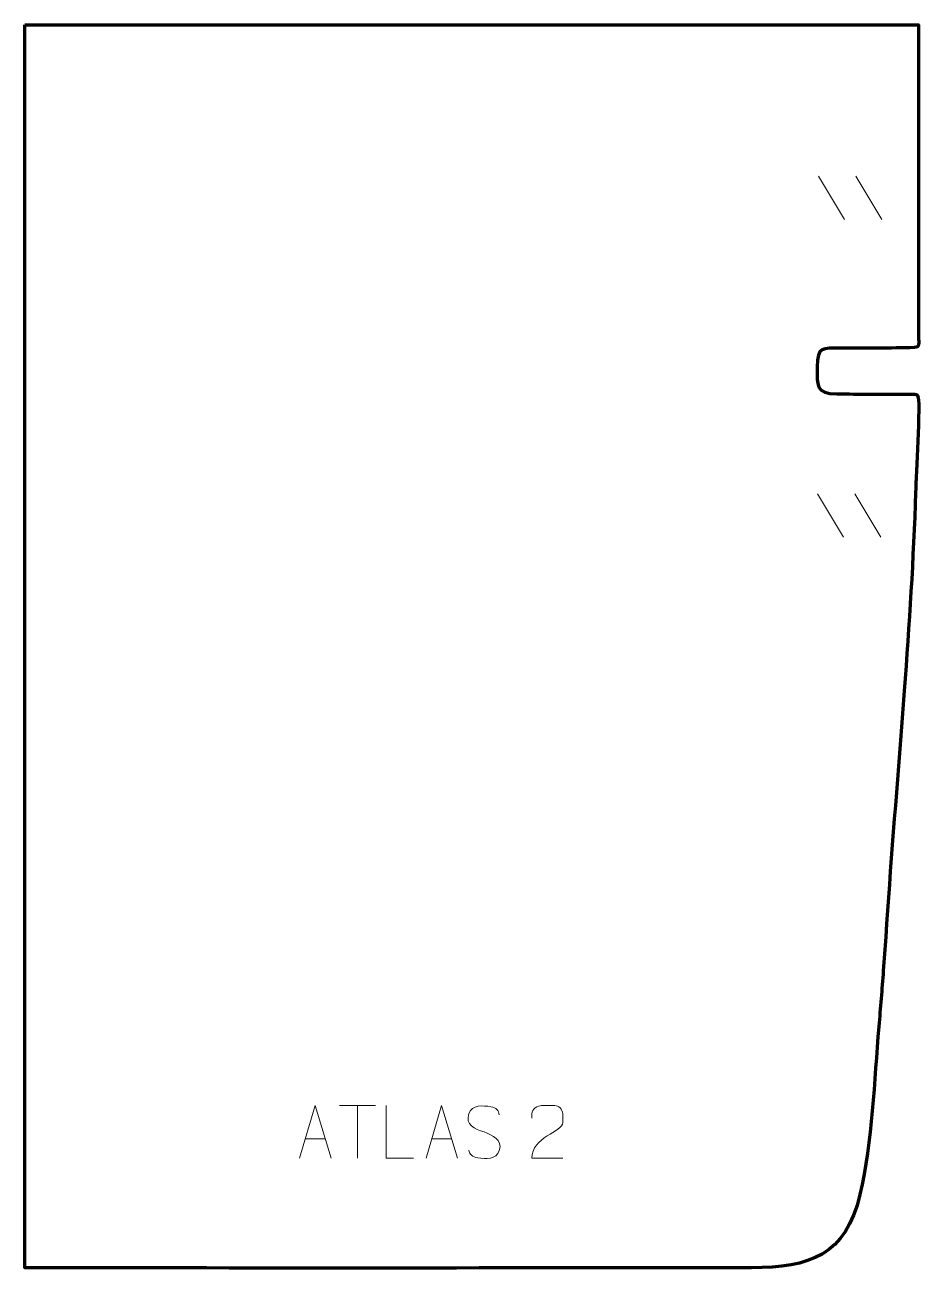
# Model space of a CAD drawing. Header units: millimetres. Extents: x 1804 to 2229, y 257 to 847.
import ezdxf

# ---------------------------------------------------------------- set-up
doc = ezdxf.new("R2010")
doc.units = ezdxf.units.MM
doc.header["$MEASUREMENT"] = 0
doc.layers.add('layer 2', color=7, linetype='Continuous')

msp = doc.modelspace()

# ---------------------------------------------------------------- linework, layer by layer
at = {"layer": 'layer 2', "color": 242, "lineweight": 158}
msp.add_open_spline([(1803.9285, 847.2566), (1803.9285, 847.2566), (1803.9307, 257.3128), (1803.9307, 257.3128), (1803.9307, 257.3128), (1918.8664, 257.2417), (2033.8026, 257.2042), (2148.7343, 257.414), (2148.7343, 257.414), (2176.305, 257.4643), (2193.4286, 263.0772), (2200.1579, 292.1866), (2200.1579, 292.1866), (2206.0106, 317.5051), (2206.9171, 345.928), (2209.1077, 371.9027), (2209.1077, 371.9027), (2209.8575, 380.7129), (2210.5762, 389.5232), (2211.2328, 398.341), (2211.2328, 398.341), (2211.6243, 403.6992), (2211.9998, 409.0581), (2212.3619, 414.4185), (2212.3619, 414.4185), (2214.587, 447.6587), (2217.3129, 480.8639), (2219.8598, 514.0803), (2219.8598, 514.0803), (2220.2954, 519.774), (2220.731, 525.4676), (2221.1659, 531.1612), (2221.1659, 531.1612), (2223.5877, 562.8747), (2225.4825, 593.7142), (2226.5822, 625.5138), (2226.5822, 625.5138), (2226.7246, 629.6336), (2226.8908, 633.7477), (2227.0921, 637.8651), (2227.0921, 637.8651), (2227.5903, 647.6625), (2228.0665, 657.3795), (2228.058, 667.1956), (2228.058, 667.1956), (2228.0268, 673.1266), (2227.4348, 671.8936), (2221.3001, 671.9288), (2221.3001, 671.9288), (2210.5701, 671.9903), (2199.8442, 671.9874), (2189.1144, 672.1386), (2189.1144, 672.1386), (2179.1462, 672.2891), (2179.7661, 676.0088), (2179.886, 684.8944), (2179.886, 684.8944), (2180.0192, 694.7592), (2181.979, 693.7425), (2191.4105, 693.7477), (2191.4105, 693.7477), (2202.933, 693.754), (2214.484, 693.8026), (2226.0023, 694.0933), (2226.0023, 694.0933), (2228.7135, 694.1692), (2227.9638, 696.4046), (2227.9638, 698.9096), (2227.9638, 698.9096), (2227.9638, 748.3585), (2227.9638, 797.8076), (2227.9638, 847.2566), (2227.9638, 847.2566), (2227.9638, 847.2566), (1803.9285, 847.2566), (1803.9285, 847.2566)], degree=3, knots=[0, 0, 0, 0, 0.05, 0.05, 0.05, 0.05, 0.1, 0.1, 0.1, 0.1, 0.15, 0.15, 0.15, 0.15, 0.2, 0.2, 0.2, 0.2, 0.25, 0.25, 0.25, 0.25, 0.3, 0.3, 0.3, 0.3, 0.35, 0.35, 0.35, 0.35, 0.4, 0.4, 0.4, 0.4, 0.45, 0.45, 0.45, 0.45, 0.5, 0.5, 0.5, 0.5, 0.55, 0.55, 0.55, 0.55, 0.6, 0.6, 0.6, 0.6, 0.65, 0.65, 0.65, 0.65, 0.7, 0.7, 0.7, 0.7, 0.75, 0.75, 0.75, 0.75, 0.8, 0.8, 0.8, 0.8, 0.85, 0.85, 0.85, 0.85, 0.9, 0.9, 0.9, 0.9, 1, 1, 1, 1], dxfattribs=at)
at = {"layer": 'layer 2', "color": 250, "lineweight": 9}
for points in [[(2180.4774, 775.4771), (2180.4774, 775.4771), (2192.8417, 754.9328), (2192.8417, 754.9328)], [(2198.2073, 775.4771), (2198.2073, 775.4771), (2210.5716, 754.9328), (2210.5716, 754.9328)], [(2179.9482, 624.6646), (2179.9482, 624.6646), (2192.3125, 604.1203), (2192.3125, 604.1203)], [(2197.6781, 624.6646), (2197.6781, 624.6646), (2210.0424, 604.1203), (2210.0424, 604.1203)], [(1953.2877, 334.3148), (1953.2877, 334.3148), (1970.2749, 334.3148), (1970.2749, 334.3148)], [(1961.7815, 309.3848), (1961.7815, 309.3848), (1961.7815, 334.3383), (1961.7815, 334.3383)], [(1937.0334, 318.6342), (1937.0334, 318.6342), (1946.5291, 318.6342), (1946.5291, 318.6342)], [(1997.0334, 318.6342), (1997.0334, 318.6342), (2006.5291, 318.6342), (2006.5291, 318.6342)]]:
    msp.add_open_spline(points, degree=3, dxfattribs=at)
for points, knots in [([(1934.3108, 309.3848), (1934.3108, 309.3848), (1941.6818, 334.3383), (1941.6818, 334.3383), (1941.6818, 334.3383), (1941.6818, 334.3383), (1949.2517, 309.3848), (1949.2517, 309.3848)], [0, 0, 0, 0, 0.33333333, 0.33333333, 0.33333333, 0.33333333, 1, 1, 1, 1]), ([(1988.2558, 309.3847), (1988.2558, 309.3847), (1975.3067, 309.3847), (1975.3067, 309.3847), (1975.3067, 309.3847), (1975.3067, 309.3847), (1975.3067, 334.3383), (1975.3067, 334.3383)], [0, 0, 0, 0, 0.33333333, 0.33333333, 0.33333333, 0.33333333, 1, 1, 1, 1]), ([(1994.3108, 309.3848), (1994.3108, 309.3848), (2001.6818, 334.3383), (2001.6818, 334.3383), (2001.6818, 334.3383), (2001.6818, 334.3383), (2009.2517, 309.3848), (2009.2517, 309.3848)], [0, 0, 0, 0, 0.33333333, 0.33333333, 0.33333333, 0.33333333, 1, 1, 1, 1]), ([(2021.7813, 321.8615), (2017.533, 323.3319), (2012.6249, 325.1277), (2014.63, 330.648), (2014.63, 330.648), (2016.1335, 334.7879), (2021.3471, 334.3994), (2024.9507, 333.7983), (2024.9507, 333.7983), (2027.8113, 333.3211), (2028.676, 332.1079), (2028.9866, 330.0238)], [0, 0, 0, 0, 0.25, 0.25, 0.25, 0.25, 0.5, 0.5, 0.5, 0.5, 1, 1, 1, 1]), ([(2059.1527, 309.3743), (2054.2383, 309.3746), (2049.3239, 309.3746), (2044.4098, 309.3743), (2044.4098, 309.3743), (2044.4098, 319.3066), (2059.0608, 321.9478), (2059.1527, 326.2581), (2059.1527, 326.2581), (2059.1524, 327.6822), (2059.1524, 329.1059), (2059.1527, 330.5292), (2059.1527, 330.5292), (2059.1358, 332.6063), (2057.013, 334.3311), (2055.342, 334.3484), (2055.342, 334.3484), (2053.2688, 334.348), (2051.1959, 334.348), (2049.1235, 334.3484), (2049.1235, 334.3484), (2047.3014, 334.3649), (2044.4767, 332.5728), (2044.4098, 330.4792), (2044.4098, 330.4792), (2044.4098, 330.4792), (2044.4098, 328.4244), (2044.4098, 328.4244)], [0, 0, 0, 0, 0.125, 0.125, 0.125, 0.125, 0.25, 0.25, 0.25, 0.25, 0.375, 0.375, 0.375, 0.375, 0.5, 0.5, 0.5, 0.5, 0.625, 0.625, 0.625, 0.625, 0.75, 0.75, 0.75, 0.75, 1, 1, 1, 1]), ([(2021.7813, 321.8614), (2025.7999, 320.2147), (2030.8294, 318.3264), (2028.9954, 312.9661), (2028.9954, 312.9661), (2027.5356, 308.6997), (2022.6248, 308.9564), (2018.8987, 309.5111), (2018.8987, 309.5111), (2016.1487, 309.9209), (2014.9278, 311.1344), (2014.5498, 313.2466)], [0, 0, 0, 0, 0.25, 0.25, 0.25, 0.25, 0.5, 0.5, 0.5, 0.5, 1, 1, 1, 1])]:
    msp.add_open_spline(points, degree=3, knots=knots, dxfattribs=at)

doc.saveas('drawing.dxf')
